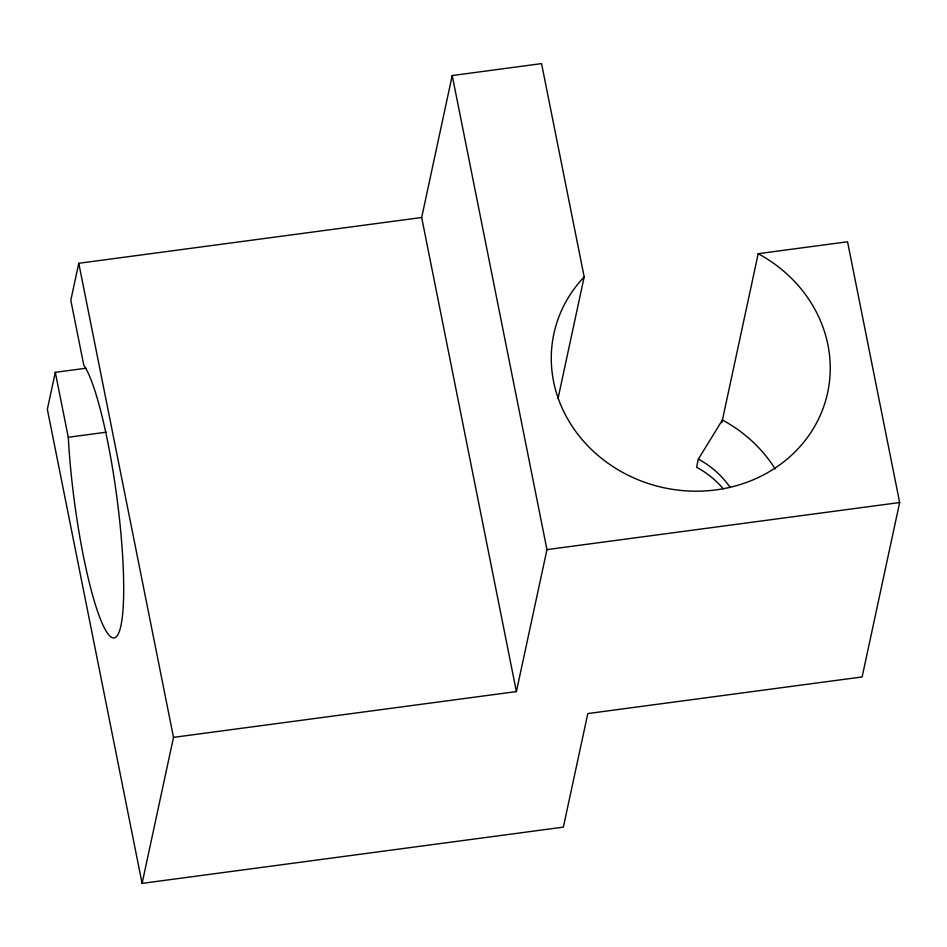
<?xml version="1.0" encoding="UTF-8"?>
<svg xmlns="http://www.w3.org/2000/svg" width="947" height="947" viewBox="0 0 947 947"><rect width="100%" height="100%" fill="white"/><g stroke="black" fill="none" stroke-linecap="round" stroke-linejoin="round"><path stroke-width="1.42" d="M86.023 368.217L55.305 372.325L47.35 409.305L142.086 883.385L563.358 827.133L587.803 713.564L862.125 676.939L899.65 502.526L847.541 241.769L758.204 253.689L721.839 422.693M758.204 253.689A140.014 127.395 12.1 0 1 808.17 436.437A140.014 127.395 12.1 0 1 607.95 463.178A140.014 127.395 12.1 0 1 584.181 276.926L541.554 63.615L452.216 75.547L421.675 217.502L78.767 263.29L70.812 300.27L83.786 365.211A140.014 21.319 82.4 0 1 121.82 544.288A140.014 21.319 82.4 0 1 103.981 627.174A140.014 21.319 82.4 0 1 68.279 437.265L55.305 372.325M142.086 883.385L173.502 737.37L78.767 263.29M558.043 398.403L584.181 276.926M173.502 737.37L516.399 691.582L546.952 549.615L452.216 75.547M775.214 468.99A140.014 127.395 12.1 0 0 722.431 419.995L698.341 459.106L696.59 467.226A90.012 81.892 12.1 0 1 723.319 488.865M68.279 437.265L106.395 432.175M546.952 549.615L899.65 502.526M421.675 217.502L516.399 691.582M698.341 459.106A90.012 81.892 12.1 0 1 730.208 487.48"/></g></svg>
